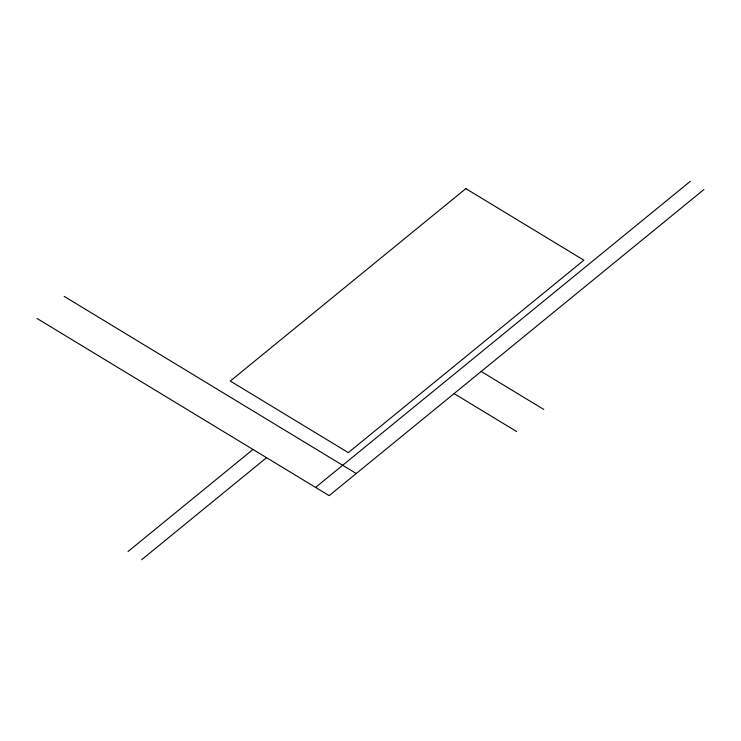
<?xml version="1.0" encoding="UTF-8"?>
<svg xmlns="http://www.w3.org/2000/svg" width="741" height="741" viewBox="0 0 741 741"><rect width="100%" height="100%" fill="white"/><g stroke="black" fill="none" stroke-linecap="round" stroke-linejoin="round"><path stroke-width="1.11" d="M128.054 551.499L252.987 449.454M141.633 559.733L266.556 457.679M315.583 487.411L690.38 181.267M703.95 189.501L329.152 495.646L37.05 318.482M481.178 371.473L543.774 409.43M454.085 393.601L516.681 431.558M64.143 296.354L356.245 473.518M465.848 188.622L230.275 381.05L348.307 452.64L583.88 260.211L465.848 188.622"/></g></svg>
